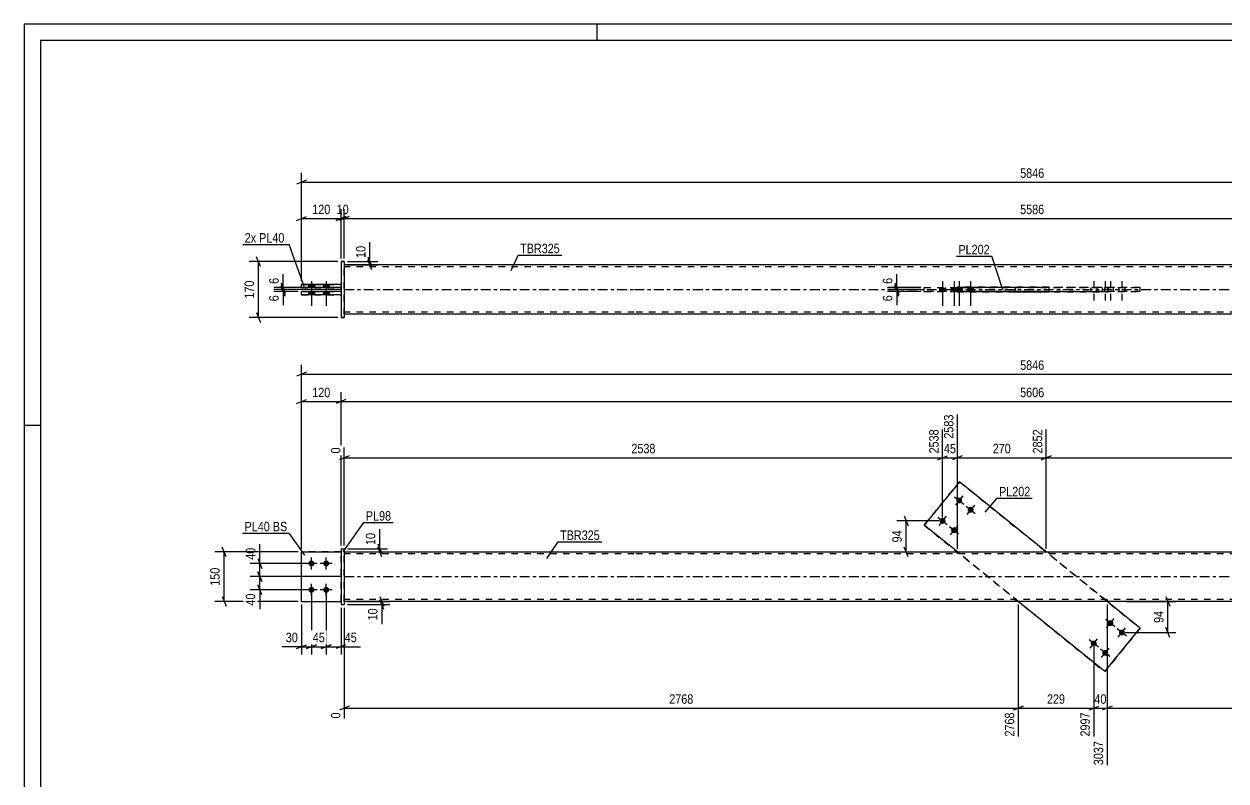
# Model space of a CAD drawing. Header units: millimetres. Extents: x 0 to 594, y 0 to 420.
# Drawn here: x 0 to 365, y 190.1 to 420 of the extents above; entities that cross this region are included whole.
import ezdxf

# ---------------------------------------------------------------- set-up
doc = ezdxf.new("R2010")
doc.units = ezdxf.units.MM
doc.linetypes.add('DXK_LINE_DOT2', pattern=[3.9198, 1.9599, -1.9599])
doc.linetypes.add('DXK_LINE_DOT3', pattern=[5.9187, 2.979, -0.9799, 0.9799, -0.9799])
doc.styles.add('Arial Narrow', font='ARIALN.TTF', dxfattribs={"height": 0.2})

# ---------------------------------------------------------------- blocks, each defined once
blk = doc.blocks.new('Unknown-580611321-1130')
at = {"color": 5, "linetype": 'Continuous'}
for p, q in [((594, 420), (0, 420)), ((0, 420), (0, 0)), ((174, 415), (174, 420)), ((589, 415), (5, 415)), ((5, 415), (5, 5)), ((5, 298), (0, 298))]:
    blk.add_line(p, q, dxfattribs=at)
blk = doc.blocks.new('Bolt-580611321-1705 - 1677')
at = {"linetype": 'Continuous'}
for points in [[(283.95, 276.17), (284.14, 276.15), (284.32, 276.09), (284.48, 276), (284.62, 275.87), (284.73, 275.72), (284.81, 275.55), (284.85, 275.36), (284.85, 275.18), (284.81, 274.99), (284.73, 274.82), (284.62, 274.67), (284.48, 274.54), (284.32, 274.45), (284.14, 274.39), (283.95, 274.37), (283.77, 274.39), (283.59, 274.45), (283.42, 274.54), (283.28, 274.67), (283.17, 274.82), (283.1, 274.99), (283.06, 275.18), (283.06, 275.36), (283.1, 275.55), (283.17, 275.72), (283.28, 275.87), (283.42, 276), (283.59, 276.09), (283.77, 276.15)], [(287.45, 273.34), (287.63, 273.32), (287.81, 273.26), (287.98, 273.16), (288.12, 273.04), (288.23, 272.89), (288.3, 272.71), (288.34, 272.53), (288.34, 272.34), (288.3, 272.16), (288.23, 271.99), (288.12, 271.83), (287.98, 271.71), (287.81, 271.61), (287.63, 271.55), (287.45, 271.54), (287.26, 271.55), (287.08, 271.61), (286.92, 271.71), (286.78, 271.83), (286.67, 271.99), (286.59, 272.16), (286.55, 272.34), (286.55, 272.53), (286.59, 272.71), (286.67, 272.89), (286.78, 273.04), (286.92, 273.16), (287.08, 273.26), (287.26, 273.32)], [(278.91, 269.96), (279.1, 269.94), (279.28, 269.88), (279.44, 269.79), (279.58, 269.66), (279.69, 269.51), (279.77, 269.34), (279.81, 269.15), (279.81, 268.97), (279.77, 268.78), (279.69, 268.61), (279.58, 268.46), (279.44, 268.33), (279.28, 268.24), (279.1, 268.18), (278.91, 268.16), (278.73, 268.18), (278.55, 268.24), (278.38, 268.33), (278.24, 268.46), (278.13, 268.61), (278.06, 268.78), (278.02, 268.97), (278.02, 269.15), (278.06, 269.34), (278.13, 269.51), (278.24, 269.66), (278.38, 269.79), (278.55, 269.88), (278.73, 269.94)], [(282.41, 267.12), (282.59, 267.1), (282.77, 267.05), (282.94, 266.95), (283.08, 266.83), (283.19, 266.67), (283.26, 266.5), (283.3, 266.32), (283.3, 266.13), (283.26, 265.95), (283.19, 265.77), (283.08, 265.62), (282.94, 265.5), (282.77, 265.4), (282.59, 265.34), (282.41, 265.32), (282.22, 265.34), (282.04, 265.4), (281.88, 265.5), (281.74, 265.62), (281.63, 265.77), (281.55, 265.95), (281.51, 266.13), (281.51, 266.32), (281.55, 266.5), (281.63, 266.67), (281.74, 266.83), (281.88, 266.95), (282.04, 267.05), (282.22, 267.1)]]:
    blk.add_hatch(color=1, dxfattribs=at).paths.add_polyline_path(points)
at = {"color": 1, "linetype": 'Continuous'}
for p, q in [((282.56, 276.41), (285.35, 274.14)), ((285.09, 276.67), (282.82, 273.87)), ((288.58, 273.83), (286.31, 271.04)), ((277.51, 270.19), (280.31, 267.92)), ((280.05, 270.46), (277.78, 267.66)), ((286.05, 273.57), (288.85, 271.3)), ((281.01, 267.36), (283.8, 265.09)), ((283.54, 267.62), (281.27, 264.83))]:
    blk.add_line(p, q, dxfattribs=at)
blk = doc.blocks.new('Part-580611321-1683 - 1677')
at = {"color": 7, "linetype": 'DXK_LINE_DOT2'}
for p, q in [((84.26, 244.62), (84.26, 259.62)), ((84.26, 259.62), (96.26, 259.62)), ((96.26, 259.62), (84.26, 259.62)), ((96.26, 244.62), (96.26, 259.62)), ((84.26, 244.62), (84.26, 244.62)), ((84.26, 244.62), (96.26, 244.62)), ((84.26, 244.62), (96.26, 244.62)), ((96.26, 244.62), (96.26, 244.62))]:
    blk.add_line(p, q, dxfattribs=at)
blk = doc.blocks.new('Part-580611321-1704 - 1677')
at = {"color": 2, "linetype": 'Continuous'}
for p, q in [((97.26, 259.62), (185.26, 259.62)), ((185.36, 259.62), (426.92, 259.62)), ((185.26, 244.62), (97.26, 244.62)), ((426.92, 244.62), (185.36, 244.62))]:
    blk.add_line(p, q, dxfattribs=at)
at = {"color": 7, "linetype": 'DXK_LINE_DOT2'}
for p, q in [((97.26, 244.62), (97.26, 259.62)), ((283.31, 259.62), (283.31, 259.02)), ((311.22, 259.62), (311.22, 259.02)), ((185.26, 259.02), (97.26, 259.02)), ((426.92, 259.02), (185.36, 259.02)), ((185.26, 245.22), (97.26, 245.22)), ((426.92, 245.22), (185.36, 245.22)), ((301.05, 244.62), (301.05, 245.22)), ((328.97, 244.62), (328.97, 245.22))]:
    blk.add_line(p, q, dxfattribs=at)
at = {"color": 7, "linetype": 'DXK_LINE_DOT3'}
for p, q in [((97.26, 252.12), (185.26, 252.12)), ((185.36, 252.12), (426.92, 252.12))]:
    blk.add_line(p, q, dxfattribs=at)
blk = doc.blocks.new('Part-580611321-1688 - 1677')
at = {"color": 2, "linetype": 'Continuous'}
for p, q in [((84.26, 244.61), (84.26, 259.61)), ((84.26, 259.61), (96.26, 259.61)), ((84.26, 244.61), (84.26, 244.61)), ((84.26, 244.61), (96.26, 244.61))]:
    blk.add_line(p, q, dxfattribs=at)
at = {"color": 7, "linetype": 'DXK_LINE_DOT2'}
for p, q in [((96.26, 259.61), (84.26, 259.61)), ((96.26, 244.61), (96.26, 259.61)), ((84.26, 244.61), (96.26, 244.61)), ((96.26, 244.61), (96.26, 244.61))]:
    blk.add_line(p, q, dxfattribs=at)
blk = doc.blocks.new('Bolt-580611321-1706 - 1677')
at = {"linetype": 'Continuous'}
for points in [[(329.87, 238.91), (330.06, 238.89), (330.24, 238.83), (330.4, 238.73), (330.54, 238.61), (330.65, 238.46), (330.73, 238.28), (330.76, 238.1), (330.76, 237.91), (330.73, 237.73), (330.65, 237.56), (330.54, 237.4), (330.4, 237.28), (330.24, 237.18), (330.06, 237.13), (329.87, 237.11), (329.68, 237.13), (329.5, 237.18), (329.34, 237.28), (329.2, 237.4), (329.09, 237.56), (329.01, 237.73), (328.97, 237.91), (328.97, 238.1), (329.01, 238.28), (329.09, 238.46), (329.2, 238.61), (329.34, 238.73), (329.5, 238.83), (329.68, 238.89)], [(333.36, 236.07), (333.55, 236.05), (333.73, 235.99), (333.89, 235.9), (334.03, 235.77), (334.14, 235.62), (334.22, 235.45), (334.26, 235.27), (334.26, 235.08), (334.22, 234.89), (334.14, 234.72), (334.03, 234.57), (333.89, 234.44), (333.73, 234.35), (333.55, 234.29), (333.36, 234.27), (333.18, 234.29), (333, 234.35), (332.83, 234.44), (332.69, 234.57), (332.58, 234.72), (332.51, 234.89), (332.47, 235.08), (332.47, 235.27), (332.51, 235.45), (332.58, 235.62), (332.69, 235.77), (332.83, 235.9), (333, 235.99), (333.18, 236.05)], [(324.83, 232.7), (325.02, 232.68), (325.19, 232.62), (325.36, 232.52), (325.5, 232.4), (325.61, 232.25), (325.68, 232.07), (325.72, 231.89), (325.72, 231.7), (325.68, 231.52), (325.61, 231.35), (325.5, 231.19), (325.36, 231.07), (325.19, 230.97), (325.02, 230.91), (324.83, 230.9), (324.64, 230.91), (324.46, 230.97), (324.3, 231.07), (324.16, 231.19), (324.05, 231.35), (323.97, 231.52), (323.93, 231.7), (323.93, 231.89), (323.97, 232.07), (324.05, 232.25), (324.16, 232.4), (324.3, 232.52), (324.46, 232.62), (324.64, 232.68)], [(328.32, 229.86), (328.51, 229.84), (328.69, 229.78), (328.85, 229.69), (328.99, 229.56), (329.1, 229.41), (329.18, 229.24), (329.22, 229.05), (329.22, 228.87), (329.18, 228.68), (329.1, 228.51), (328.99, 228.36), (328.85, 228.23), (328.69, 228.14), (328.51, 228.08), (328.32, 228.06), (328.14, 228.08), (327.96, 228.14), (327.79, 228.23), (327.65, 228.36), (327.54, 228.51), (327.47, 228.68), (327.43, 228.87), (327.43, 229.05), (327.47, 229.24), (327.54, 229.41), (327.65, 229.56), (327.79, 229.69), (327.96, 229.78), (328.14, 229.84)]]:
    blk.add_hatch(color=1, dxfattribs=at).paths.add_polyline_path(points)
at = {"color": 1, "linetype": 'Continuous'}
for p, q in [((331.27, 236.87), (328.47, 239.14)), ((328.74, 236.61), (331, 239.4)), ((334.76, 234.04), (331.97, 236.31)), ((332.23, 233.77), (334.5, 236.57)), ((326.23, 230.66), (323.43, 232.93)), ((323.69, 230.4), (325.96, 233.19)), ((329.72, 227.83), (326.92, 230.09)), ((327.19, 227.56), (329.46, 230.36))]:
    blk.add_line(p, q, dxfattribs=at)
blk = doc.blocks.new('Bolt-580611321-1708 - 1677')
at = {"linetype": 'Continuous'}
for points in [[(87.26, 257.01), (87.45, 257), (87.63, 256.94), (87.79, 256.84), (87.93, 256.72), (88.04, 256.56), (88.12, 256.39), (88.15, 256.21), (88.15, 256.02), (88.12, 255.84), (88.04, 255.66), (87.93, 255.51), (87.79, 255.39), (87.63, 255.29), (87.45, 255.23), (87.26, 255.21), (87.07, 255.23), (86.89, 255.29), (86.73, 255.39), (86.59, 255.51), (86.48, 255.66), (86.4, 255.84), (86.36, 256.02), (86.36, 256.21), (86.4, 256.39), (86.48, 256.56), (86.59, 256.72), (86.73, 256.84), (86.89, 256.94), (87.07, 257)], [(91.76, 257.01), (91.95, 257), (92.13, 256.94), (92.29, 256.84), (92.43, 256.72), (92.54, 256.56), (92.62, 256.39), (92.65, 256.21), (92.65, 256.02), (92.62, 255.84), (92.54, 255.66), (92.43, 255.51), (92.29, 255.39), (92.13, 255.29), (91.95, 255.23), (91.76, 255.21), (91.57, 255.23), (91.39, 255.29), (91.23, 255.39), (91.09, 255.51), (90.98, 255.66), (90.9, 255.84), (90.86, 256.02), (90.86, 256.21), (90.9, 256.39), (90.98, 256.56), (91.09, 256.72), (91.23, 256.84), (91.39, 256.94), (91.57, 257)], [(87.26, 249.01), (87.45, 249), (87.63, 248.94), (87.79, 248.84), (87.93, 248.72), (88.04, 248.56), (88.12, 248.39), (88.15, 248.21), (88.15, 248.02), (88.12, 247.84), (88.04, 247.66), (87.93, 247.51), (87.79, 247.39), (87.63, 247.29), (87.45, 247.23), (87.26, 247.21), (87.07, 247.23), (86.89, 247.29), (86.73, 247.39), (86.59, 247.51), (86.48, 247.66), (86.4, 247.84), (86.36, 248.02), (86.36, 248.21), (86.4, 248.39), (86.48, 248.56), (86.59, 248.72), (86.73, 248.84), (86.89, 248.94), (87.07, 249)], [(91.76, 249.01), (91.95, 249), (92.13, 248.94), (92.29, 248.84), (92.43, 248.72), (92.54, 248.56), (92.62, 248.39), (92.65, 248.21), (92.65, 248.02), (92.62, 247.84), (92.54, 247.66), (92.43, 247.51), (92.29, 247.39), (92.13, 247.29), (91.95, 247.23), (91.76, 247.21), (91.57, 247.23), (91.39, 247.29), (91.23, 247.39), (91.09, 247.51), (90.98, 247.66), (90.9, 247.84), (90.86, 248.02), (90.86, 248.21), (90.9, 248.39), (90.98, 248.56), (91.09, 248.72), (91.23, 248.84), (91.39, 248.94), (91.57, 249)]]:
    blk.add_hatch(color=1, dxfattribs=at).paths.add_polyline_path(points)
at = {"color": 1, "linetype": 'Continuous'}
for p, q in [((89.06, 256.12), (85.46, 256.12)), ((87.26, 254.32), (87.26, 257.92)), ((93.56, 256.12), (89.96, 256.12)), ((91.76, 254.32), (91.76, 257.92)), ((87.26, 246.32), (87.26, 249.92)), ((91.76, 246.32), (91.76, 249.92)), ((89.06, 248.12), (85.46, 248.12)), ((93.56, 248.12), (89.96, 248.12))]:
    blk.add_line(p, q, dxfattribs=at)
blk = doc.blocks.new('Part-580611321-1714 - 1677')
at = {"color": 2, "linetype": 'Continuous'}
for p, q in [((284.07, 280.97), (273.36, 267.77)), ((310.39, 259.62), (284.07, 280.97)), ((284.07, 280.97), (284.07, 280.97)), ((283.41, 259.62), (273.36, 267.77)), ((273.36, 267.77), (273.36, 267.77)), ((328.2, 223.26), (301.89, 244.62)), ((338.92, 236.46), (328.87, 244.62)), ((328.2, 223.26), (338.92, 236.46)), ((338.92, 236.46), (338.92, 236.46)), ((328.2, 223.26), (328.2, 223.26))]:
    blk.add_line(p, q, dxfattribs=at)
at = {"color": 7, "linetype": 'DXK_LINE_DOT2'}
for p, q in [((273.36, 267.77), (284.07, 280.97)), ((284.07, 280.97), (338.92, 236.46)), ((273.36, 267.77), (328.2, 223.26)), ((301.89, 244.62), (283.41, 259.62)), ((328.87, 244.62), (310.39, 259.62)), ((338.92, 236.46), (328.2, 223.26))]:
    blk.add_line(p, q, dxfattribs=at)
blk = doc.blocks.new('Part-580611321-1719 - 1677')
at = {"color": 2, "linetype": 'Continuous'}
for p, q in [((96.26, 260.62), (96.26, 243.61)), ((96.26, 260.61), (97.26, 260.61)), ((97.26, 260.62), (97.26, 260.61)), ((97.26, 260.61), (97.26, 243.61)), ((96.26, 243.61), (97.26, 243.61))]:
    blk.add_line(p, q, dxfattribs=at)
at = {"color": 7, "linetype": 'DXK_LINE_DOT2'}
for p, q in [((96.26, 260.62), (97.26, 260.62)), ((96.26, 243.62), (97.26, 243.62))]:
    blk.add_line(p, q, dxfattribs=at)
blk = doc.blocks.new('Part-580611321-1418 - 1367')
at = {"color": 2, "linetype": 'Continuous'}
for p, q in [((84.26, 337.72), (84.26, 338.72)), ((96.26, 338.72), (84.26, 338.72)), ((84.26, 337.72), (84.26, 337.72)), ((96.26, 337.72), (84.26, 337.72))]:
    blk.add_line(p, q, dxfattribs=at)
at = {"color": 7, "linetype": 'DXK_LINE_DOT2'}
for p, q in [((84.26, 338.72), (96.26, 338.72)), ((84.26, 337.72), (96.26, 337.72)), ((96.26, 338.72), (96.26, 337.72))]:
    blk.add_line(p, q, dxfattribs=at)
blk = doc.blocks.new('Bolt-580611321-1370 - 1367')
at = {"linetype": 'Continuous'}
for points in [[(86.36, 339.92), (88.16, 339.92), (88.16, 340.92), (86.36, 340.92)], [(86.36, 339.92), (88.16, 339.92), (88.16, 340.92), (86.36, 340.92)], [(90.86, 339.92), (92.66, 339.92), (92.66, 340.92), (90.86, 340.92)], [(90.86, 339.92), (92.66, 339.92), (92.66, 340.92), (90.86, 340.92)], [(86.36, 337.72), (88.16, 337.72), (88.16, 338.72), (86.36, 338.72)], [(86.36, 337.72), (88.16, 337.72), (88.16, 338.72), (86.36, 338.72)], [(90.86, 337.72), (92.66, 337.72), (92.66, 338.72), (90.86, 338.72)], [(90.86, 337.72), (92.66, 337.72), (92.66, 338.72), (90.86, 338.72)]]:
    blk.add_hatch(color=1, dxfattribs=at).paths.add_polyline_path(points)
at = {"color": 1, "linetype": 'Continuous'}
for p, q in [((86.36, 340.92), (86.36, 339.92)), ((86.36, 340.92), (86.36, 339.92)), ((87.26, 341.92), (87.26, 334.42)), ((87.26, 341.92), (87.26, 334.42)), ((88.16, 340.92), (88.16, 339.92)), ((88.16, 340.92), (88.16, 339.92)), ((90.86, 340.92), (90.86, 339.92)), ((90.86, 340.92), (90.86, 339.92)), ((91.76, 341.92), (91.76, 334.42)), ((91.76, 341.92), (91.76, 334.42)), ((92.66, 340.92), (92.66, 339.92)), ((92.66, 340.92), (92.66, 339.92)), ((86.36, 338.72), (86.36, 337.72)), ((86.36, 338.72), (86.36, 337.72)), ((88.16, 338.72), (88.16, 337.72)), ((88.16, 338.72), (88.16, 337.72)), ((90.86, 338.72), (90.86, 337.72)), ((90.86, 338.72), (90.86, 337.72)), ((92.66, 338.72), (92.66, 337.72)), ((92.66, 338.72), (92.66, 337.72))]:
    blk.add_line(p, q, dxfattribs=at)
blk = doc.blocks.new('Bolt-580611321-1435 - 1367')
at = {"color": 1, "linetype": 'DXK_LINE_DOT2'}
for p, q in [((323.93, 339.92), (323.93, 338.72)), ((324.83, 341.92), (324.83, 334.42)), ((325.73, 339.92), (325.73, 338.72)), ((327.42, 339.92), (327.42, 338.72)), ((328.32, 341.92), (328.32, 334.42)), ((328.97, 339.92), (328.97, 338.72)), ((329.22, 339.92), (329.22, 338.72)), ((329.87, 341.92), (329.87, 334.42)), ((330.77, 339.92), (330.77, 338.72)), ((332.46, 339.92), (332.46, 338.72)), ((333.36, 341.92), (333.36, 334.42)), ((334.26, 339.92), (334.26, 338.72))]:
    blk.add_line(p, q, dxfattribs=at)
blk = doc.blocks.new('Part-580611321-1456 - 1367')
at = {"color": 2, "linetype": 'Continuous'}
for p, q in [((185.26, 346.82), (97.26, 346.82)), ((426.92, 346.82), (185.36, 346.82)), ((283.31, 340.02), (311.22, 340.02)), ((283.31, 340.02), (283.31, 339.92)), ((301.05, 340.02), (301.05, 339.92)), ((311.22, 340.02), (311.22, 338.62)), ((283.31, 338.72), (283.31, 338.62)), ((283.31, 338.62), (283.31, 338.62)), ((311.22, 338.62), (283.31, 338.62)), ((301.05, 338.62), (301.05, 338.72)), ((185.26, 331.82), (97.26, 331.82)), ((426.92, 331.82), (185.36, 331.82))]:
    blk.add_line(p, q, dxfattribs=at)
at = {"color": 7, "linetype": 'DXK_LINE_DOT2'}
for p, q in [((97.26, 331.82), (97.26, 346.82)), ((185.26, 346.22), (97.26, 346.22)), ((426.92, 346.22), (185.36, 346.22)), ((311.22, 340.02), (283.31, 340.02)), ((283.31, 338.62), (283.31, 339.92)), ((301.05, 340.02), (301.05, 340.02)), ((301.05, 340.02), (301.05, 340.02)), ((301.05, 340.02), (328.97, 340.02)), ((301.05, 340.02), (328.97, 340.02)), ((301.05, 338.62), (301.05, 339.92)), ((328.97, 340.02), (328.97, 338.62)), ((283.31, 338.62), (311.22, 338.62)), ((328.97, 338.62), (301.05, 338.62)), ((301.05, 338.62), (301.05, 338.62)), ((301.05, 338.62), (328.97, 338.62)), ((185.26, 332.42), (97.26, 332.42)), ((426.92, 332.42), (185.36, 332.42))]:
    blk.add_line(p, q, dxfattribs=at)
at = {"color": 7, "linetype": 'DXK_LINE_DOT3'}
for p, q in [((97.26, 339.32), (185.26, 339.32)), ((185.36, 339.32), (426.92, 339.32))]:
    blk.add_line(p, q, dxfattribs=at)
blk = doc.blocks.new('Part-580611321-1413 - 1367')
at = {"color": 2, "linetype": 'Continuous'}
for p, q in [((84.26, 339.92), (84.26, 340.92)), ((96.26, 340.92), (84.26, 340.92)), ((84.26, 339.92), (84.26, 339.92)), ((96.26, 339.92), (84.26, 339.92))]:
    blk.add_line(p, q, dxfattribs=at)
at = {"color": 7, "linetype": 'DXK_LINE_DOT2'}
for p, q in [((84.26, 340.92), (84.26, 340.92)), ((84.26, 340.92), (96.26, 340.92)), ((84.26, 339.92), (96.26, 339.92)), ((96.26, 340.92), (96.26, 339.92))]:
    blk.add_line(p, q, dxfattribs=at)
blk = doc.blocks.new('Part-580611321-1397 - 1367')
at = {"color": 2, "linetype": 'Continuous'}
for p, q in [((273.36, 338.72), (273.36, 339.92)), ((284.07, 338.72), (284.07, 339.92)), ((311.22, 339.92), (284.07, 339.92)), ((311.22, 338.72), (284.07, 338.72))]:
    blk.add_line(p, q, dxfattribs=at)
at = {"color": 7, "linetype": 'DXK_LINE_DOT2'}
for p, q in [((273.36, 339.92), (328.2, 339.92)), ((273.36, 339.92), (284.07, 339.92)), ((338.92, 339.92), (311.22, 339.92)), ((328.2, 338.72), (328.2, 339.92)), ((328.2, 339.92), (338.92, 339.92)), ((338.92, 338.72), (338.92, 339.92)), ((284.07, 338.72), (273.36, 338.72)), ((273.36, 338.72), (328.2, 338.72)), ((338.92, 338.72), (311.22, 338.72)), ((328.2, 338.72), (338.92, 338.72))]:
    blk.add_line(p, q, dxfattribs=at)
blk = doc.blocks.new('Part-580611321-1398 - 1367')
at = {"color": 2, "linetype": 'Continuous'}
for p, q in [((96.26, 347.82), (97.26, 347.82)), ((96.26, 347.82), (96.26, 330.82)), ((97.26, 347.82), (97.26, 347.82)), ((97.26, 347.82), (97.26, 330.82)), ((97.26, 330.82), (96.26, 330.82)), ((96.26, 330.82), (96.26, 330.82))]:
    blk.add_line(p, q, dxfattribs=at)
at = {"color": 7, "linetype": 'DXK_LINE_DOT2'}
for p, q in [((97.26, 347.82), (96.26, 347.82)), ((97.26, 347.82), (97.26, 347.82)), ((96.26, 330.82), (97.26, 330.82))]:
    blk.add_line(p, q, dxfattribs=at)
blk = doc.blocks.new('Bolt-580611321-1436 - 1367')
at = {"linetype": 'Continuous'}
for points in [[(279.81, 339.92), (278.01, 339.92), (278.01, 338.72), (279.81, 338.72)], [(283.31, 339.92), (281.51, 339.92), (281.51, 338.72), (283.31, 338.72)], [(284.85, 339.92), (283.05, 339.92), (283.05, 338.72), (284.85, 338.72)], [(288.35, 339.92), (286.55, 339.92), (286.55, 338.72), (288.35, 338.72)]]:
    blk.add_hatch(color=1, dxfattribs=at).paths.add_polyline_path(points)
at = {"color": 1, "linetype": 'Continuous'}
for p, q in [((278.01, 339.92), (278.01, 338.72)), ((278.91, 341.92), (278.91, 334.42)), ((279.81, 339.92), (279.81, 338.72)), ((281.51, 339.92), (281.51, 338.72)), ((282.41, 341.92), (282.41, 334.42)), ((283.05, 339.92), (283.05, 338.72)), ((283.31, 339.92), (283.31, 338.72)), ((283.95, 341.92), (283.95, 334.42)), ((284.85, 339.92), (284.85, 338.72)), ((286.55, 339.92), (286.55, 338.72)), ((287.45, 341.92), (287.45, 334.42)), ((288.35, 339.92), (288.35, 338.72))]:
    blk.add_line(p, q, dxfattribs=at)
blk = doc.blocks.new('StraightDimension-580611321-2765 - 1677')
at = {"color": 7, "linetype": 'Continuous'}
for p, q in [((283.41, 260.62), (283.41, 301.36)), ((278.91, 270.06), (278.91, 296.86)), ((277.41, 287.65), (280.41, 288.85)), ((284.91, 288.85), (281.91, 287.65)), ((278.91, 288.25), (283.41, 288.25))]:
    blk.add_line(p, q, dxfattribs=at)
at = {"color": 0}
blk.add_wipeout([(283.59, 289), (283.59, 293.2), (278.73, 293.2), (278.73, 289)], dxfattribs=at)
at = {"color": 0, "linetype": 'Continuous'}
blk.add_wipeout([(282.81, 301.96), (278.61, 301.96), (278.61, 293.45), (282.81, 293.45)], dxfattribs=at)
at = {"color": 3, "linetype": 'Continuous', "style": 'Arial Narrow'}
blk.add_text('2583', height=2.863, rotation=90.0002, dxfattribs=at).set_placement((282.21, 294.05))
at = {"color": 3, "style": 'Arial Narrow'}
blk.add_text('45', height=2.863, dxfattribs=at).set_placement((279.33, 289.6))
blk = doc.blocks.new('StraightDimension-580611321-2764 - 1677')
at = {"color": 7, "linetype": 'Continuous'}
for p, q in [((283.41, 260.62), (283.41, 301.36)), ((310.39, 260.62), (310.39, 296.86)), ((284.91, 288.85), (281.91, 287.65)), ((308.89, 287.65), (311.89, 288.85)), ((283.41, 288.25), (310.39, 288.25))]:
    blk.add_line(p, q, dxfattribs=at)
at = {"color": 0, "linetype": 'Continuous'}
blk.add_wipeout([(309.79, 297.46), (305.59, 297.46), (305.59, 288.95), (309.79, 288.95)], dxfattribs=at)
at = {"color": 0}
blk.add_wipeout([(300.24, 289), (300.24, 293.2), (293.55, 293.2), (293.55, 289)], dxfattribs=at)
at = {"color": 3, "linetype": 'Continuous', "style": 'Arial Narrow'}
blk.add_text('2852', height=2.863, rotation=90.0002, dxfattribs=at).set_placement((309.19, 289.55))
at = {"color": 3, "style": 'Arial Narrow'}
blk.add_text('270', height=2.863, dxfattribs=at).set_placement((294.15, 289.6))
blk = doc.blocks.new('StraightDimension-580611321-1891 - 1677')
at = {"color": 7, "linetype": 'Continuous'}
for p, q in [((98.26, 244.62), (111.06, 244.62)), ((108.06, 246.12), (109.26, 243.12)), ((109.26, 242.11), (108.06, 245.11)), ((108.66, 243.61), (108.66, 244.62)), ((98.26, 243.61), (111.06, 243.61))]:
    blk.add_line(p, q, dxfattribs=at)
at = {"color": 0}
blk.add_wipeout([(107.91, 243.09), (103.71, 243.09), (103.71, 238.23), (107.91, 238.23)], dxfattribs=at)
at = {"color": 7, "linetype": 'Continuous'}
blk.add_line((108.66, 243.61), (108.66, 237.71), dxfattribs=at)
blk.add_line((108.66, 243.61), (108.66, 237.71), dxfattribs=at)
at = {"color": 3, "style": 'Arial Narrow'}
blk.add_text('10', height=2.863, rotation=90.0002, dxfattribs=at).set_placement((107.31, 238.83))
blk = doc.blocks.new('StraightDimension-580611321-1827 - 1677')
at = {"color": 7, "linetype": 'Continuous'}
for p, q in [((87.26, 247.12), (87.26, 228.45)), ((84.26, 243.62), (84.26, 228.45)), ((82.76, 230.25), (85.76, 231.45)), ((84.26, 230.85), (87.26, 230.85)), ((88.76, 231.45), (85.76, 230.25))]:
    blk.add_line(p, q, dxfattribs=at)
at = {"color": 0}
blk.add_wipeout([(83.73, 231.6), (83.73, 235.8), (78.88, 235.8), (78.88, 231.6)], dxfattribs=at)
at = {"color": 7, "linetype": 'Continuous'}
blk.add_line((84.26, 230.85), (78.35, 230.85), dxfattribs=at)
blk.add_line((84.26, 230.85), (78.35, 230.85), dxfattribs=at)
at = {"color": 3, "style": 'Arial Narrow'}
blk.add_text('30', height=2.863, dxfattribs=at).set_placement((79.48, 232.2))
blk = doc.blocks.new('StraightDimension-580611321-2057 - 1677')
at = {"color": 7, "linetype": 'Continuous'}
for p, q in [((84.26, 260.62), (84.26, 308.15)), ((96.26, 261.61), (96.26, 308.15)), ((82.76, 304.7), (85.76, 305.9)), ((84.26, 305.3), (96.26, 305.3)), ((97.76, 305.9), (94.76, 304.7))]:
    blk.add_line(p, q, dxfattribs=at)
at = {"color": 0}
blk.add_wipeout([(93.6, 306.05), (93.6, 310.25), (86.92, 310.25), (86.92, 306.05)], dxfattribs=at)
at = {"color": 3, "style": 'Arial Narrow'}
blk.add_text('120', height=2.863, dxfattribs=at).set_placement((87.52, 306.65))
blk = doc.blocks.new('StraightDimension-580611321-1900 - 1677')
at = {"color": 7, "linetype": 'Continuous'}
for p, q in [((98.26, 260.61), (110.41, 260.61)), ((98.26, 259.62), (110.41, 259.62)), ((107.41, 262.11), (108.61, 259.11)), ((108.61, 258.12), (107.41, 261.12)), ((108.01, 259.62), (108.01, 260.61))]:
    blk.add_line(p, q, dxfattribs=at)
at = {"color": 0}
blk.add_wipeout([(107.26, 266), (103.06, 266), (103.06, 261.14), (107.26, 261.14)], dxfattribs=at)
at = {"color": 7, "linetype": 'Continuous'}
blk.add_line((108.01, 260.61), (108.01, 266.52), dxfattribs=at)
blk.add_line((108.01, 260.61), (108.01, 266.52), dxfattribs=at)
at = {"color": 3, "style": 'Arial Narrow'}
blk.add_text('10', height=2.863, rotation=90.0002, dxfattribs=at).set_placement((106.66, 261.74))
blk = doc.blocks.new('StraightDimension-580611321-2050 - 1677')
at = {"color": 7, "linetype": 'Continuous'}
for p, q in [((96.26, 261.61), (96.26, 308.15)), ((97.76, 305.9), (94.76, 304.7)), ((96.26, 305.3), (516.02, 305.3))]:
    blk.add_line(p, q, dxfattribs=at)
at = {"color": 0}
blk.add_wipeout([(310.39, 306.05), (310.39, 310.25), (301.88, 310.25), (301.88, 306.05)], dxfattribs=at)
at = {"color": 3, "style": 'Arial Narrow'}
blk.add_text('5606', height=2.863, dxfattribs=at).set_placement((302.48, 306.65))
blk = doc.blocks.new('StraightDimension-580611321-1909 - 1677')
at = {"color": 7, "linetype": 'Continuous'}
for p, q in [((86.26, 256.12), (68.71, 256.12)), ((70.96, 257.62), (72.16, 254.62)), ((71.56, 252.12), (71.56, 256.12)), ((96.26, 252.12), (68.71, 252.12)), ((72.16, 250.62), (70.96, 253.62))]:
    blk.add_line(p, q, dxfattribs=at)
at = {"color": 0}
blk.add_wipeout([(70.81, 261.5), (66.61, 261.5), (66.61, 256.64), (70.81, 256.64)], dxfattribs=at)
at = {"color": 7, "linetype": 'Continuous'}
blk.add_line((71.56, 256.12), (71.56, 262.02), dxfattribs=at)
blk.add_line((71.56, 256.12), (71.56, 262.02), dxfattribs=at)
at = {"color": 3, "style": 'Arial Narrow'}
blk.add_text('40', height=2.863, rotation=90.0002, dxfattribs=at).set_placement((70.21, 257.24))
blk = doc.blocks.new('StraightDimension-580611321-1979 - 1677')
at = {"color": 7, "linetype": 'Continuous'}
for p, q in [((83.26, 259.62), (57.91, 259.62)), ((61.36, 258.12), (60.16, 261.12)), ((60.76, 244.62), (60.76, 259.62)), ((83.26, 244.62), (57.91, 244.62)), ((60.16, 246.12), (61.36, 243.12))]:
    blk.add_line(p, q, dxfattribs=at)
at = {"color": 0}
blk.add_wipeout([(60.01, 255.46), (55.81, 255.46), (55.81, 248.77), (60.01, 248.77)], dxfattribs=at)
at = {"color": 3, "style": 'Arial Narrow'}
blk.add_text('150', height=2.863, rotation=90.0002, dxfattribs=at).set_placement((59.41, 249.37))
blk = doc.blocks.new('StraightDimension-580611321-2882 - 1677')
at = {"color": 7, "linetype": 'Continuous'}
for p, q in [((328.87, 243.62), (328.87, 194.85)), ((324.83, 230.8), (324.83, 203.55)), ((323.33, 211.56), (326.33, 212.76)), ((324.83, 212.16), (328.87, 212.16)), ((330.37, 212.76), (327.37, 211.56))]:
    blk.add_line(p, q, dxfattribs=at)
at = {"color": 0}
blk.add_wipeout([(329.28, 212.91), (329.28, 217.11), (324.42, 217.11), (324.42, 212.91)], dxfattribs=at)
at = {"color": 0, "linetype": 'Continuous'}
blk.add_wipeout([(328.27, 202.76), (324.07, 202.76), (324.07, 194.25), (328.27, 194.25)], dxfattribs=at)
at = {"color": 3, "style": 'Arial Narrow'}
blk.add_text('40', height=2.863, dxfattribs=at).set_placement((325.02, 213.51))
at = {"color": 3, "linetype": 'Continuous', "style": 'Arial Narrow'}
blk.add_text('3037', height=2.863, rotation=90.0002, dxfattribs=at).set_placement((327.67, 194.85))
blk = doc.blocks.new('StraightDimension-580611321-1735 - 1677')
at = {"color": 7, "linetype": 'Continuous'}
for p, q in [((267.28, 270.56), (268.48, 267.56)), ((277.91, 269.06), (265.03, 269.06)), ((267.88, 259.62), (267.88, 269.06)), ((186.35, 259.62), (270.28, 259.62)), ((268.48, 258.12), (267.28, 261.12))]:
    blk.add_line(p, q, dxfattribs=at)
at = {"color": 0}
blk.add_wipeout([(267.13, 266.77), (262.93, 266.77), (262.93, 261.91), (267.13, 261.91)], dxfattribs=at)
at = {"color": 3, "style": 'Arial Narrow'}
blk.add_text('94', height=2.863, rotation=90.0002, dxfattribs=at).set_placement((266.53, 262.51))
blk = doc.blocks.new('StraightDimension-580611321-1746 - 1677')
at = {"color": 7, "linetype": 'Continuous'}
for p, q in [((85.76, 314.19), (82.76, 312.99)), ((84.26, 260.62), (84.26, 316.44)), ((84.26, 313.59), (528.02, 313.59))]:
    blk.add_line(p, q, dxfattribs=at)
at = {"color": 0}
blk.add_wipeout([(310.39, 314.34), (310.39, 318.54), (301.88, 318.54), (301.88, 314.34)], dxfattribs=at)
at = {"color": 3, "style": 'Arial Narrow'}
blk.add_text('5846', height=2.863, dxfattribs=at).set_placement((302.48, 314.94))
blk = doc.blocks.new('StraightDimension-580611321-1813 - 1677')
at = {"color": 7, "linetype": 'Continuous'}
for p, q in [((91.76, 247.12), (91.76, 228.45)), ((96.26, 242.61), (96.26, 228.45)), ((90.26, 230.25), (93.26, 231.45)), ((91.76, 230.85), (96.26, 230.85)), ((97.76, 231.45), (94.76, 230.25))]:
    blk.add_line(p, q, dxfattribs=at)
at = {"color": 0}
blk.add_wipeout([(101.64, 231.6), (101.64, 235.8), (96.78, 235.8), (96.78, 231.6)], dxfattribs=at)
at = {"color": 7, "linetype": 'Continuous'}
blk.add_line((96.26, 230.85), (102.17, 230.85), dxfattribs=at)
blk.add_line((96.26, 230.85), (102.17, 230.85), dxfattribs=at)
at = {"color": 3, "style": 'Arial Narrow'}
blk.add_text('45', height=2.863, dxfattribs=at).set_placement((97.38, 232.2))
blk = doc.blocks.new('StraightDimension-580611321-1820 - 1677')
at = {"color": 7, "linetype": 'Continuous'}
for p, q in [((87.26, 247.12), (87.26, 228.45)), ((91.76, 247.12), (91.76, 228.45)), ((85.76, 230.25), (88.76, 231.45)), ((87.26, 230.85), (91.76, 230.85)), ((93.26, 231.45), (90.26, 230.25))]:
    blk.add_line(p, q, dxfattribs=at)
at = {"color": 0}
blk.add_wipeout([(91.94, 231.6), (91.94, 235.8), (87.08, 235.8), (87.08, 231.6)], dxfattribs=at)
at = {"color": 3, "style": 'Arial Narrow'}
blk.add_text('45', height=2.863, dxfattribs=at).set_placement((87.68, 232.2))
blk = doc.blocks.new('StraightDimension-580611321-1922 - 1677')
at = {"color": 7, "linetype": 'Continuous'}
for p, q in [((96.26, 252.12), (68.71, 252.12)), ((70.96, 253.62), (72.16, 250.62)), ((71.56, 248.12), (71.56, 252.12)), ((72.16, 246.62), (70.96, 249.62)), ((86.26, 248.12), (68.71, 248.12))]:
    blk.add_line(p, q, dxfattribs=at)
at = {"color": 0}
blk.add_wipeout([(70.81, 247.59), (66.61, 247.59), (66.61, 242.73), (70.81, 242.73)], dxfattribs=at)
at = {"color": 7, "linetype": 'Continuous'}
blk.add_line((71.56, 248.12), (71.56, 242.21), dxfattribs=at)
blk.add_line((71.56, 248.12), (71.56, 242.21), dxfattribs=at)
at = {"color": 3, "style": 'Arial Narrow'}
blk.add_text('40', height=2.863, rotation=90.0002, dxfattribs=at).set_placement((70.21, 243.33))
blk = doc.blocks.new('StraightDimension-580611321-1993 - 1677')
at = {"color": 7, "linetype": 'Continuous'}
for p, q in [((334.63, 244.62), (349.73, 244.62)), ((346.73, 246.12), (347.93, 243.12)), ((347.33, 235.17), (347.33, 244.62)), ((334.36, 235.17), (349.73, 235.17)), ((347.93, 233.67), (346.73, 236.67))]:
    blk.add_line(p, q, dxfattribs=at)
at = {"color": 0}
blk.add_wipeout([(346.58, 242.32), (342.38, 242.32), (342.38, 237.46), (346.58, 237.46)], dxfattribs=at)
at = {"color": 3, "style": 'Arial Narrow'}
blk.add_text('94', height=2.863, rotation=90.0002, dxfattribs=at).set_placement((345.98, 238.06))
blk = doc.blocks.new('StraightDimension-580611321-2763 - 1677')
at = {"color": 7, "linetype": 'Continuous'}
for p, q in [((310.39, 260.62), (310.39, 296.86)), ((515.02, 261.61), (515.02, 296.86)), ((311.89, 288.85), (308.89, 287.65)), ((513.52, 287.65), (516.52, 288.85)), ((310.39, 288.25), (515.02, 288.25))]:
    blk.add_line(p, q, dxfattribs=at)
at = {"color": 0, "linetype": 'Continuous'}
blk.add_wipeout([(514.42, 297.46), (510.22, 297.46), (510.22, 288.95), (514.42, 288.95)], dxfattribs=at)
at = {"color": 0}
blk.add_wipeout([(416.96, 289), (416.96, 293.2), (408.45, 293.2), (408.45, 289)], dxfattribs=at)
at = {"color": 3, "linetype": 'Continuous', "style": 'Arial Narrow'}
blk.add_text('5586', height=2.863, rotation=90.0002, dxfattribs=at).set_placement((513.82, 289.55))
at = {"color": 3, "style": 'Arial Narrow'}
blk.add_text('2733', height=2.863, dxfattribs=at).set_placement((409.05, 289.6))
blk = doc.blocks.new('StraightDimension-580611321-2766 - 1677')
at = {"color": 7, "linetype": 'Continuous'}
for p, q in [((278.91, 270.06), (278.91, 296.86)), ((98.76, 288.85), (95.76, 287.65)), ((97.26, 261.61), (97.26, 291.38)), ((277.41, 287.65), (280.41, 288.85)), ((97.26, 288.25), (278.91, 288.25))]:
    blk.add_line(p, q, dxfattribs=at)
at = {"color": 0, "linetype": 'Continuous'}
for points in [[(278.31, 297.46), (274.11, 297.46), (274.11, 288.95), (278.31, 288.95)], [(96.66, 291.98), (92.46, 291.98), (92.46, 288.95), (96.66, 288.95)]]:
    blk.add_wipeout(points, dxfattribs=at)
at = {"color": 0}
blk.add_wipeout([(192.34, 289), (192.34, 293.2), (183.83, 293.2), (183.83, 289)], dxfattribs=at)
at = {"color": 3, "linetype": 'Continuous', "style": 'Arial Narrow'}
for s, height, p in [('2538', 2.863, (277.71, 289.55)), ('0', 2.86, (96.06, 289.55))]:
    blk.add_text(s, height=height, rotation=90.0002, dxfattribs=at).set_placement(p)
at = {"color": 3, "style": 'Arial Narrow'}
blk.add_text('2538', height=2.863, dxfattribs=at).set_placement((184.43, 289.6))
blk = doc.blocks.new('StraightDimension-580611321-2881 - 1677')
at = {"color": 7, "linetype": 'Continuous'}
for p, q in [((328.87, 243.62), (328.87, 194.85)), ((515.02, 242.61), (515.02, 203.55)), ((330.37, 212.76), (327.37, 211.56)), ((328.87, 212.16), (515.02, 212.16)), ((513.52, 211.56), (516.52, 212.76))]:
    blk.add_line(p, q, dxfattribs=at)
at = {"color": 0}
blk.add_wipeout([(426.2, 212.91), (426.2, 217.11), (417.69, 217.11), (417.69, 212.91)], dxfattribs=at)
at = {"color": 0, "linetype": 'Continuous'}
blk.add_wipeout([(514.42, 211.46), (510.22, 211.46), (510.22, 202.95), (514.42, 202.95)], dxfattribs=at)
at = {"color": 3, "style": 'Arial Narrow'}
blk.add_text('2548', height=2.863, dxfattribs=at).set_placement((418.29, 213.51))
at = {"color": 3, "linetype": 'Continuous', "style": 'Arial Narrow'}
blk.add_text('5586', height=2.863, rotation=90.0002, dxfattribs=at).set_placement((513.82, 203.55))
blk = doc.blocks.new('StraightDimension-580611321-2883 - 1677')
at = {"color": 7, "linetype": 'Continuous'}
for p, q in [((301.89, 243.62), (301.89, 203.55)), ((324.83, 230.8), (324.83, 203.55)), ((303.39, 212.76), (300.39, 211.56)), ((301.89, 212.16), (324.83, 212.16)), ((323.33, 211.56), (326.33, 212.76))]:
    blk.add_line(p, q, dxfattribs=at)
at = {"color": 0}
blk.add_wipeout([(316.7, 212.91), (316.7, 217.11), (310.02, 217.11), (310.02, 212.91)], dxfattribs=at)
at = {"color": 0, "linetype": 'Continuous'}
blk.add_wipeout([(324.23, 211.46), (320.03, 211.46), (320.03, 202.95), (324.23, 202.95)], dxfattribs=at)
at = {"color": 3, "style": 'Arial Narrow'}
blk.add_text('229', height=2.863, dxfattribs=at).set_placement((310.62, 213.51))
at = {"color": 3, "linetype": 'Continuous', "style": 'Arial Narrow'}
blk.add_text('2997', height=2.863, rotation=90.0002, dxfattribs=at).set_placement((323.63, 203.55))
blk = doc.blocks.new('StraightDimension-580611321-2884 - 1677')
at = {"color": 7, "linetype": 'Continuous'}
for p, q in [((97.26, 242.61), (97.26, 209.03)), ((301.89, 243.62), (301.89, 203.55)), ((98.76, 212.76), (95.76, 211.56)), ((97.26, 212.16), (301.89, 212.16)), ((300.39, 211.56), (303.39, 212.76))]:
    blk.add_line(p, q, dxfattribs=at)
at = {"color": 0}
blk.add_wipeout([(203.83, 212.91), (203.83, 217.11), (195.32, 217.11), (195.32, 212.91)], dxfattribs=at)
at = {"color": 0, "linetype": 'Continuous'}
for points in [[(96.66, 211.46), (92.46, 211.46), (92.46, 208.43), (96.66, 208.43)], [(301.29, 211.46), (297.09, 211.46), (297.09, 202.95), (301.29, 202.95)]]:
    blk.add_wipeout(points, dxfattribs=at)
at = {"color": 3, "style": 'Arial Narrow'}
blk.add_text('2768', height=2.863, dxfattribs=at).set_placement((195.92, 213.51))
at = {"color": 3, "linetype": 'Continuous', "style": 'Arial Narrow'}
for s, height, p in [('0', 2.86, (96.06, 209.03)), ('2768', 2.863, (300.69, 203.55))]:
    blk.add_text(s, height=height, rotation=90.0002, dxfattribs=at).set_placement(p)
blk = doc.blocks.new('StraightDimension-580611321-1540 - 1367')
at = {"color": 7, "linetype": 'Continuous'}
for p, q in [((264.4, 340.82), (265.6, 337.82)), ((265.6, 337.22), (264.4, 340.22)), ((272.36, 339.32), (262.15, 339.32)), ((272.36, 338.72), (262.15, 338.72)), ((265, 338.72), (265, 339.32))]:
    blk.add_line(p, q, dxfattribs=at)
at = {"color": 0}
blk.add_wipeout([(264.25, 338.2), (260.05, 338.2), (260.05, 335.17), (264.25, 335.17)], dxfattribs=at)
at = {"color": 7, "linetype": 'Continuous'}
blk.add_line((265, 338.72), (265, 334.64), dxfattribs=at)
blk.add_line((265, 338.72), (265, 334.64), dxfattribs=at)
at = {"color": 3, "style": 'Arial Narrow'}
blk.add_text('6', height=2.86, rotation=90.0002, dxfattribs=at).set_placement((263.65, 335.77))
blk = doc.blocks.new('StraightDimension-580611321-1493 - 1367')
at = {"color": 7, "linetype": 'Continuous'}
for p, q in [((89.26, 339.92), (75.82, 339.92)), ((78.07, 341.42), (79.27, 338.42)), ((79.27, 337.82), (78.07, 340.82)), ((78.67, 339.32), (78.67, 339.92)), ((96.26, 339.32), (75.82, 339.32))]:
    blk.add_line(p, q, dxfattribs=at)
at = {"color": 0}
blk.add_wipeout([(77.92, 343.47), (73.72, 343.47), (73.72, 340.45), (77.92, 340.45)], dxfattribs=at)
at = {"color": 7, "linetype": 'Continuous'}
blk.add_line((78.67, 339.92), (78.67, 344), dxfattribs=at)
blk.add_line((78.67, 339.92), (78.67, 344), dxfattribs=at)
at = {"color": 3, "style": 'Arial Narrow'}
blk.add_text('6', height=2.86, rotation=90.0002, dxfattribs=at).set_placement((77.32, 341.05))
blk = doc.blocks.new('StraightDimension-580611321-1544 - 1367')
at = {"color": 7, "linetype": 'Continuous'}
for p, q in [((272.36, 339.92), (262.15, 339.92)), ((264.4, 341.42), (265.6, 338.42)), ((265.6, 337.82), (264.4, 340.82)), ((265, 339.32), (265, 339.92)), ((272.36, 339.32), (262.15, 339.32))]:
    blk.add_line(p, q, dxfattribs=at)
at = {"color": 0}
blk.add_wipeout([(264.25, 343.47), (260.05, 343.47), (260.05, 340.45), (264.25, 340.45)], dxfattribs=at)
at = {"color": 7, "linetype": 'Continuous'}
blk.add_line((265, 339.92), (265, 344), dxfattribs=at)
blk.add_line((265, 339.92), (265, 344), dxfattribs=at)
at = {"color": 3, "style": 'Arial Narrow'}
blk.add_text('6', height=2.86, rotation=90.0002, dxfattribs=at).set_placement((263.65, 341.05))
blk = doc.blocks.new('StraightDimension-580611321-1475 - 1367')
at = {"color": 7, "linetype": 'Continuous'}
for p, q in [((98.26, 347.82), (107.44, 347.82)), ((98.26, 346.82), (107.44, 346.82)), ((104.44, 349.32), (105.64, 346.32)), ((105.64, 345.32), (104.44, 348.32)), ((105.04, 346.82), (105.04, 347.82))]:
    blk.add_line(p, q, dxfattribs=at)
at = {"color": 0}
blk.add_wipeout([(104.29, 353.2), (100.09, 353.2), (100.09, 348.35), (104.29, 348.35)], dxfattribs=at)
at = {"color": 7, "linetype": 'Continuous'}
blk.add_line((105.04, 347.82), (105.04, 353.73), dxfattribs=at)
blk.add_line((105.04, 347.82), (105.04, 353.73), dxfattribs=at)
at = {"color": 3, "style": 'Arial Narrow'}
blk.add_text('10', height=2.863, rotation=90.0002, dxfattribs=at).set_placement((103.69, 348.95))
blk = doc.blocks.new('StraightDimension-580611321-1512 - 1367')
at = {"color": 7, "linetype": 'Continuous'}
for p, q in [((78.07, 340.82), (79.27, 337.82)), ((79.27, 337.22), (78.07, 340.22)), ((96.26, 339.32), (75.82, 339.32)), ((83.26, 338.72), (75.82, 338.72)), ((78.67, 338.72), (78.67, 339.32))]:
    blk.add_line(p, q, dxfattribs=at)
at = {"color": 0}
blk.add_wipeout([(77.92, 338.2), (73.72, 338.2), (73.72, 335.17), (77.92, 335.17)], dxfattribs=at)
at = {"color": 7, "linetype": 'Continuous'}
blk.add_line((78.67, 338.72), (78.67, 334.64), dxfattribs=at)
blk.add_line((78.67, 338.72), (78.67, 334.64), dxfattribs=at)
at = {"color": 3, "style": 'Arial Narrow'}
blk.add_text('6', height=2.86, rotation=90.0002, dxfattribs=at).set_placement((77.32, 335.77))
blk = doc.blocks.new('StraightDimension-580611321-1529 - 1367')
at = {"color": 7, "linetype": 'Continuous'}
for p, q in [((95.26, 347.82), (68.32, 347.82)), ((71.77, 346.32), (70.57, 349.32)), ((71.17, 330.82), (71.17, 347.82)), ((70.57, 332.32), (71.77, 329.32)), ((95.26, 330.82), (68.32, 330.82))]:
    blk.add_line(p, q, dxfattribs=at)
at = {"color": 0}
blk.add_wipeout([(70.42, 342.66), (66.22, 342.66), (66.22, 335.98), (70.42, 335.98)], dxfattribs=at)
at = {"color": 3, "style": 'Arial Narrow'}
blk.add_text('170', height=2.863, rotation=90.0002, dxfattribs=at).set_placement((69.82, 336.58))
blk = doc.blocks.new('StraightDimension-580611321-1549 - 1367')
at = {"color": 7, "linetype": 'Continuous'}
for p, q in [((85.76, 372.52), (82.76, 371.32)), ((84.26, 341.92), (84.26, 374.77)), ((84.26, 371.92), (528.02, 371.92))]:
    blk.add_line(p, q, dxfattribs=at)
at = {"color": 0}
blk.add_wipeout([(310.39, 372.67), (310.39, 376.87), (301.88, 376.87), (301.88, 372.67)], dxfattribs=at)
at = {"color": 3, "style": 'Arial Narrow'}
blk.add_text('5846', height=2.863, dxfattribs=at).set_placement((302.48, 373.27))
blk = doc.blocks.new('StraightDimension-580611321-1560 - 1367')
at = {"color": 7, "linetype": 'Continuous'}
for p, q in [((94.76, 360.31), (97.76, 361.51)), ((98.76, 361.51), (95.76, 360.31)), ((96.26, 348.82), (96.26, 363.76)), ((97.26, 348.82), (97.26, 363.76)), ((96.26, 360.91), (97.26, 360.91))]:
    blk.add_line(p, q, dxfattribs=at)
at = {"color": 0}
blk.add_wipeout([(99.19, 361.66), (99.19, 365.86), (94.33, 365.86), (94.33, 361.66)], dxfattribs=at)
at = {"color": 3, "style": 'Arial Narrow'}
blk.add_text('10', height=2.863, dxfattribs=at).set_placement((94.93, 362.26))
blk = doc.blocks.new('StraightDimension-580611321-1570 - 1367')
at = {"color": 7, "linetype": 'Continuous'}
for p, q in [((82.76, 360.31), (85.76, 361.51)), ((84.26, 341.92), (84.26, 363.76)), ((97.76, 361.51), (94.76, 360.31)), ((96.26, 348.82), (96.26, 363.76)), ((84.26, 360.91), (96.26, 360.91))]:
    blk.add_line(p, q, dxfattribs=at)
at = {"color": 0}
blk.add_wipeout([(93.6, 361.66), (93.6, 365.86), (86.92, 365.86), (86.92, 361.66)], dxfattribs=at)
at = {"color": 3, "style": 'Arial Narrow'}
blk.add_text('120', height=2.863, dxfattribs=at).set_placement((87.52, 362.26))
blk = doc.blocks.new('StraightDimension-580611321-1580 - 1367')
at = {"color": 7, "linetype": 'Continuous'}
for p, q in [((98.76, 361.51), (95.76, 360.31)), ((97.26, 348.82), (97.26, 363.76)), ((97.26, 360.91), (515.02, 360.91))]:
    blk.add_line(p, q, dxfattribs=at)
at = {"color": 0}
blk.add_wipeout([(310.39, 361.66), (310.39, 365.86), (301.88, 365.86), (301.88, 361.66)], dxfattribs=at)
at = {"color": 3, "style": 'Arial Narrow'}
blk.add_text('5586', height=2.863, dxfattribs=at).set_placement((302.48, 362.26))
blk = doc.blocks.new('Mark-580611321-1700 - 1677')
at = {"color": 0}
blk.add_wipeout([(174.83, 263.29), (174.83, 266.29), (162.77, 266.29), (162.77, 263.29)], dxfattribs=at)
blk.add_wipeout([(174.83, 263.29), (174.83, 266.29), (162.77, 266.29), (162.77, 263.29)], dxfattribs=at)
at = {"color": 30, "linetype": 'Continuous'}
for p, q in [((158.78, 257.64), (162.17, 262.69)), ((162.17, 262.69), (175.43, 262.69))]:
    blk.add_line(p, q, dxfattribs=at)
at = {"color": 3, "style": 'Arial Narrow'}
blk.add_text('TBR325', height=2.863, dxfattribs=at).set_placement((162.77, 263.29))
blk = doc.blocks.new('Mark-580611321-1710 - 1677')
at = {"color": 0}
blk.add_wipeout([(305.57, 276.53), (305.57, 279.53), (296.07, 279.53), (296.07, 276.53)], dxfattribs=at)
blk.add_wipeout([(305.57, 276.53), (305.57, 279.53), (296.07, 279.53), (296.07, 276.53)], dxfattribs=at)
at = {"color": 30, "linetype": 'Continuous'}
for p, q in [((291.88, 271.69), (295.47, 275.93)), ((295.47, 275.93), (306.17, 275.93))]:
    blk.add_line(p, q, dxfattribs=at)
at = {"color": 3, "style": 'Arial Narrow'}
blk.add_text('PL202', height=2.863, dxfattribs=at).set_placement((296.07, 276.53))
blk = doc.blocks.new('Mark-580611321-1715 - 1677')
at = {"color": 0}
blk.add_wipeout([(111.46, 269.15), (111.46, 272.15), (103.79, 272.15), (103.79, 269.15)], dxfattribs=at)
blk.add_wipeout([(111.46, 269.15), (111.46, 272.15), (103.79, 272.15), (103.79, 269.15)], dxfattribs=at)
at = {"color": 30, "linetype": 'Continuous'}
for p, q in [((96.9, 259.7), (103.19, 268.55)), ((103.19, 268.55), (112.06, 268.55))]:
    blk.add_line(p, q, dxfattribs=at)
at = {"color": 3, "style": 'Arial Narrow'}
blk.add_text('PL98', height=2.863, dxfattribs=at).set_placement((103.79, 269.15))
blk = doc.blocks.new('MarkSet-580611321-2089 - 1677')
at = {"color": 0}
blk.add_wipeout([(74.64, 265.91), (74.64, 268.91), (66.96, 268.91), (66.96, 265.91)], dxfattribs=at)
blk.add_wipeout([(74.64, 265.91), (74.64, 268.91), (66.96, 268.91), (66.96, 265.91)], dxfattribs=at)
blk.add_wipeout([(79.92, 265.91), (79.92, 268.91), (75.54, 268.91), (75.54, 265.91)], dxfattribs=at)
blk.add_wipeout([(79.92, 265.91), (79.92, 268.91), (75.54, 268.91), (75.54, 265.91)], dxfattribs=at)
at = {"color": 30, "linetype": 'Continuous'}
for p in [(66.36, 265.31), (85.3, 258.67)]:
    blk.add_line(p, (80.52, 265.31), dxfattribs=at)
at = {"color": 3, "style": 'Arial Narrow'}
for s, p in [('PL40', (66.96, 265.91)), ('BS', (75.54, 265.91))]:
    blk.add_text(s, height=2.863, dxfattribs=at).set_placement(p)
blk = doc.blocks.new('Mark-580611321-1392 - 1367')
at = {"color": 0}
blk.add_wipeout([(293.24, 350.04), (293.24, 353.04), (283.73, 353.04), (283.73, 350.04)], dxfattribs=at)
blk.add_wipeout([(293.24, 350.04), (293.24, 353.04), (283.73, 353.04), (283.73, 350.04)], dxfattribs=at)
at = {"color": 30, "linetype": 'Continuous'}
for p in [(283.13, 349.44), (297.22, 339.26)]:
    blk.add_line(p, (293.84, 349.44), dxfattribs=at)
at = {"color": 3, "style": 'Arial Narrow'}
blk.add_text('PL202', height=2.863, dxfattribs=at).set_placement((283.73, 350.04))
blk = doc.blocks.new('MarkSet-580611321-1668 - 1367')
at = {"color": 0}
blk.add_wipeout([(70.48, 353.61), (70.48, 356.61), (67.01, 356.61), (67.01, 353.61)], dxfattribs=at)
blk.add_wipeout([(70.48, 353.61), (70.48, 356.61), (67.01, 356.61), (67.01, 353.61)], dxfattribs=at)
blk.add_wipeout([(79.05, 353.61), (79.05, 356.61), (71.38, 356.61), (71.38, 353.61)], dxfattribs=at)
blk.add_wipeout([(79.05, 353.61), (79.05, 356.61), (71.38, 356.61), (71.38, 353.61)], dxfattribs=at)
at = {"color": 30, "linetype": 'Continuous'}
for p in [(66.41, 353.01), (85.11, 340.3)]:
    blk.add_line(p, (80.55, 353.01), dxfattribs=at)
at = {"color": 3, "style": 'Arial Narrow'}
for s, p in [('2x', (67.01, 353.61)), ('PL40', (71.38, 353.61))]:
    blk.add_text(s, height=2.863, dxfattribs=at).set_placement(p)
blk = doc.blocks.new('Mark-580611321-1452 - 1367')
at = {"color": 0}
blk.add_wipeout([(162.69, 350.39), (162.69, 353.39), (150.63, 353.39), (150.63, 350.39)], dxfattribs=at)
blk.add_wipeout([(162.69, 350.39), (162.69, 353.39), (150.63, 353.39), (150.63, 350.39)], dxfattribs=at)
at = {"color": 30, "linetype": 'Continuous'}
for p, q in [((147.93, 345.13), (150.03, 349.79)), ((150.03, 349.79), (163.29, 349.79))]:
    blk.add_line(p, q, dxfattribs=at)
at = {"color": 3, "style": 'Arial Narrow'}
blk.add_text('TBR325', height=2.863, dxfattribs=at).set_placement((150.63, 350.39))

msp = doc.modelspace()

# ---------------------------------------------------------------- block references
for name in ['Unknown-580611321-1130', 'Part-580611321-1398 - 1367', 'Part-580611321-1456 - 1367', 'Part-580611321-1413 - 1367', 'Bolt-580611321-1370 - 1367', 'Part-580611321-1397 - 1367', 'Bolt-580611321-1436 - 1367', 'Bolt-580611321-1435 - 1367', 'Part-580611321-1418 - 1367', 'Part-580611321-1714 - 1677', 'Bolt-580611321-1705 - 1677', 'Part-580611321-1683 - 1677', 'Part-580611321-1688 - 1677', 'Part-580611321-1719 - 1677', 'Part-580611321-1704 - 1677', 'Bolt-580611321-1708 - 1677', 'Bolt-580611321-1706 - 1677']:
    msp.add_blockref(name, (0, 0))

# ---------------------------------------------------------------- next in the draw order: block references
for name in ['StraightDimension-580611321-1475 - 1367', 'StraightDimension-580611321-1493 - 1367', 'StraightDimension-580611321-1540 - 1367', 'StraightDimension-580611321-2057 - 1677', 'StraightDimension-580611321-2765 - 1677', 'StraightDimension-580611321-1827 - 1677', 'StraightDimension-580611321-1891 - 1677', 'StraightDimension-580611321-1993 - 1677', 'StraightDimension-580611321-2882 - 1677']:
    msp.add_blockref(name, (0, 0))

# ---------------------------------------------------------------- next in the draw order: block references
for name in ['StraightDimension-580611321-1544 - 1367', 'StraightDimension-580611321-1512 - 1367', 'StraightDimension-580611321-2764 - 1677', 'StraightDimension-580611321-1900 - 1677', 'StraightDimension-580611321-1813 - 1677', 'StraightDimension-580611321-2881 - 1677']:
    msp.add_blockref(name, (0, 0))

# ---------------------------------------------------------------- next in the draw order: block references
for name in ['StraightDimension-580611321-1529 - 1367', 'StraightDimension-580611321-2050 - 1677', 'StraightDimension-580611321-1820 - 1677', 'StraightDimension-580611321-2883 - 1677']:
    msp.add_blockref(name, (0, 0))

# ---------------------------------------------------------------- next in the draw order: block references
for name in ['StraightDimension-580611321-1549 - 1367', 'StraightDimension-580611321-1735 - 1677', 'StraightDimension-580611321-1909 - 1677']:
    msp.add_blockref(name, (0, 0))

# ---------------------------------------------------------------- next in the draw order: block references
for name in ['StraightDimension-580611321-1560 - 1367', 'StraightDimension-580611321-1979 - 1677']:
    msp.add_blockref(name, (0, 0))

# ---------------------------------------------------------------- next in the draw order: block references
for name in ['StraightDimension-580611321-1570 - 1367', 'StraightDimension-580611321-1746 - 1677', 'StraightDimension-580611321-1922 - 1677']:
    msp.add_blockref(name, (0, 0))

# ---------------------------------------------------------------- next in the draw order: block references
for name in ['StraightDimension-580611321-1580 - 1367', 'MarkSet-580611321-1668 - 1367', 'StraightDimension-580611321-2766 - 1677', 'StraightDimension-580611321-2763 - 1677', 'Mark-580611321-1710 - 1677', 'MarkSet-580611321-2089 - 1677', 'StraightDimension-580611321-2884 - 1677']:
    msp.add_blockref(name, (0, 0))

# ---------------------------------------------------------------- next in the draw order: block references
for name in ['Mark-580611321-1452 - 1367', 'Mark-580611321-1392 - 1367', 'Mark-580611321-1715 - 1677', 'Mark-580611321-1700 - 1677']:
    msp.add_blockref(name, (0, 0))

doc.saveas('drawing.dxf')
